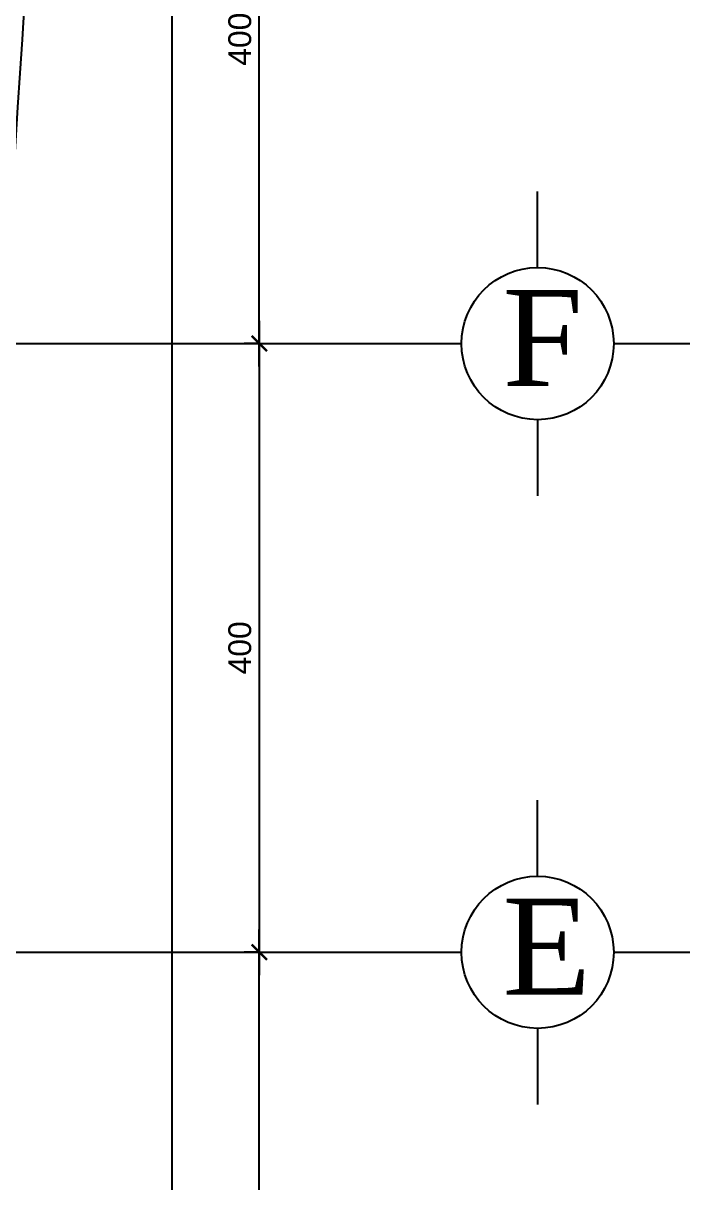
# Model space of a CAD drawing. Extents: x 250879 to 348495, y -51522 to -9360.
# Drawn here: x 281299 to 281737, y -21644 to -20882 of the extents above; entities that cross this region are included whole.
import ezdxf

# ---------------------------------------------------------------- set-up
doc = ezdxf.new("R2010")
doc.units = 0
doc.layers.get('0').update_dxf_attribs({"linetype": 'CONTINUOUS'})
doc.layers.get('DEFPOINTS').update_dxf_attribs({"color": 9, "linetype": 'CONTINUOUS'})
for name, color, linetype in [('AXIS', 1, 'CONTINUOUS'), ('TEXT', 3, 'CONTINUOUS'), ('WALL1', 2, 'CONTINUOUS')]:
    doc.layers.add(name, color=color, linetype=linetype)
doc.styles.get("Standard").update_dxf_attribs({"font": 'sanss___.ttf', "height": 15})
doc.styles.add('style2', font='romantic.ttf', dxfattribs={"height": 50})
doc.dimstyles.get("Standard").update_dxf_attribs({"dimtxt": 15, "dimasz": 10, "dimexe": 10, "dimexo": 30, "dimgap": 5, "dimtad": 1, "dimdec": 0, "dimdsep": 46, "dimtxsty": 'Standard', "dimblk1": 'ARCHTICK', "dimblk2": 'ARCHTICK', "dimsah": 1, "dimcen": 2.5, "dimdle": 15, "dimclrd": 3, "dimclre": 3, "dimclrt": 3, "dimazin": 0, "dimtfac": 1, "dimtdec": 0, "dimtmove": 2, "dimatfit": 2, "dimldrblk": 'ARCHTICK', "dimfxl": 1.0455, "dimfxlon": 1, "dimtolj": 1, "dimtzin": 0, "dimarcsym": 0})
doc.dimstyles.new('STANDARD$0', dxfattribs={"dimscale": 0, "dimtxt": 12, "dimasz": 8, "dimexe": 15, "dimexo": 0.0625, "dimgap": 2, "dimtad": 1, "dimdec": 0, "dimzin": 0, "dimdsep": 46, "dimtxsty": 'Standard', "dimblk1": 'ARCHTICK', "dimblk2": 'ARCHTICK', "dimsah": 1, "dimcen": 0.09, "dimdle": 15, "dimclrd": 3, "dimclre": 3, "dimclrt": 3, "dimazin": 0, "dimtfac": 1, "dimtdec": 0, "dimtofl": 0, "dimtmove": 1, "dimatfit": 3, "dimldrblk": 'ARCHTICK', "dimfxl": 1.0455, "dimfxlon": 1, "dimtolj": 1, "dimtzin": 0, "dimarcsym": 0})

# ---------------------------------------------------------------- blocks, each defined once
blk = doc.blocks.new('_ARCHTICK')
at = {"color": 0, "linetype": 'ByBlock', "const_width": 0.15}
blk.add_lwpolyline([(-0.5, -0.5), (0.5, 0.5)], dxfattribs=at)
blk = doc.blocks.new('*D137')
at = {"layer": 'DEFPOINTS', "color": 0, "linetype": 'ByBlock', "ltscale": 3, "transparency": 16777216}
for p in [(281453.94, -21492.83), (281453.94, -21492.83), (281453.94, -21892.83)]:
    blk.add_point(p, dxfattribs=at)
at = {"layer": 'WALL1', "color": 3, "linetype": 'ByBlock', "lineweight": -2, "ltscale": 3, "transparency": 16777216}
for p, q in [((281453.94, -21907.83), (281453.94, -21477.83)), ((281453.94, -21492.83), (281443.94, -21492.83)), ((281453.94, -21892.83), (281443.94, -21892.83))]:
    blk.add_line(p, q, dxfattribs=at)
at = {"layer": 'WALL1', "color": 3, "linetype": 'ByBlock', "lineweight": -2, "ltscale": 3, "transparency": 16777216, "xscale": 10, "yscale": 10, "zscale": 10}
for p, rotation in [((281453.94, -21492.83), 90), ((281453.94, -21892.83), 270)]:
    blk.add_blockref('_ARCHTICK', p, dxfattribs=dict(at, rotation=rotation))
at = {"layer": 'WALL1', "color": 3, "linetype": 'ByBlock', "ltscale": 3, "transparency": 16777216, "insert": (281441.21, -21692.83), "char_height": 15, "attachment_point": 5, "rotation": 90}
blk.add_mtext('\\A1;400', dxfattribs=at)
blk = doc.blocks.new('*D138')
at = {"layer": 'DEFPOINTS', "color": 0, "linetype": 'ByBlock', "ltscale": 3, "transparency": 16777216}
for p in [(281453.94, -20692.83), (281453.94, -20692.83), (281453.94, -21092.83)]:
    blk.add_point(p, dxfattribs=at)
at = {"layer": 'WALL1', "color": 3, "linetype": 'ByBlock', "lineweight": -2, "ltscale": 3, "transparency": 16777216}
for p, q in [((281453.94, -21107.83), (281453.94, -20677.83)), ((281453.94, -20692.83), (281443.94, -20692.83)), ((281453.94, -21092.83), (281443.94, -21092.83))]:
    blk.add_line(p, q, dxfattribs=at)
at = {"layer": 'WALL1', "color": 3, "linetype": 'ByBlock', "lineweight": -2, "ltscale": 3, "transparency": 16777216, "xscale": 10, "yscale": 10, "zscale": 10}
for p, rotation in [((281453.94, -20692.83), 90), ((281453.94, -21092.83), 270)]:
    blk.add_blockref('_ARCHTICK', p, dxfattribs=dict(at, rotation=rotation))
at = {"layer": 'WALL1', "color": 3, "linetype": 'ByBlock', "ltscale": 3, "transparency": 16777216, "insert": (281441.21, -20892.83), "char_height": 15, "attachment_point": 5, "rotation": 90}
blk.add_mtext('\\A1;400', dxfattribs=at)
blk = doc.blocks.new('*D141')
at = {"layer": 'DEFPOINTS', "color": 0, "linetype": 'ByBlock', "ltscale": 3, "transparency": 16777216}
for p in [(281416.63, -21092.83), (281416.63, -21492.83), (281453.94, -21492.83)]:
    blk.add_point(p, dxfattribs=at)
at = {"layer": 'WALL1', "color": 3, "linetype": 'ByBlock', "lineweight": -2, "ltscale": 3, "transparency": 16777216}
for p, q in [((281453.94, -21077.83), (281453.94, -21507.83)), ((281452.89, -21092.83), (281463.94, -21092.83)), ((281452.89, -21492.83), (281463.94, -21492.83))]:
    blk.add_line(p, q, dxfattribs=at)
at = {"layer": 'WALL1', "color": 3, "linetype": 'ByBlock', "lineweight": -2, "ltscale": 3, "transparency": 16777216, "xscale": 10, "yscale": 10, "zscale": 10}
for p, rotation in [((281453.94, -21092.83), 90), ((281453.94, -21492.83), 270)]:
    blk.add_blockref('_ARCHTICK', p, dxfattribs=dict(at, rotation=rotation))
at = {"layer": 'WALL1', "color": 3, "linetype": 'ByBlock', "ltscale": 3, "transparency": 16777216, "insert": (281441.21, -21292.83), "char_height": 15, "attachment_point": 5, "rotation": 90}
blk.add_mtext('\\A1;400', dxfattribs=at)
blk = doc.blocks.new('*D1273')
at = {"layer": 'DEFPOINTS', "color": 0, "linetype": 'ByBlock', "ltscale": 3, "transparency": 16777216}
for p in [(281310.84, -20707.83), (281396.64, -20707.83), (281310.75, -22678)]:
    blk.add_point(p, dxfattribs=at)
at = {"layer": 'WALL1', "color": 3, "linetype": 'ByBlock', "lineweight": -2, "ltscale": 3, "transparency": 16777216}
for p, q in [((281396.64, -22693), (281396.64, -20692.83)), ((281395.6, -20707.83), (281406.64, -20707.83)), ((281395.6, -22678), (281406.64, -22678))]:
    blk.add_line(p, q, dxfattribs=at)
at = {"layer": 'WALL1', "color": 3, "linetype": 'ByBlock', "lineweight": -2, "ltscale": 3, "transparency": 16777216, "xscale": 10, "yscale": 10, "zscale": 10}
for p, rotation in [((281396.64, -20707.83), 90), ((281396.64, -22678), 270)]:
    blk.add_blockref('_ARCHTICK', p, dxfattribs=dict(at, rotation=rotation))
at = {"layer": 'WALL1', "color": 3, "linetype": 'ByBlock', "ltscale": 3, "transparency": 16777216, "insert": (281383.92, -21692.92), "char_height": 15, "attachment_point": 5, "rotation": 90}
blk.add_mtext('\\A1;1970', dxfattribs=at)

msp = doc.modelspace()

# ---------------------------------------------------------------- linework, layer by layer
at = {"layer": 'AXIS'}
for p, q in [((281636.86524, -21042.89), (281636.86524, -20992.89)), ((279260.00809, -21092.83296), (281586.86527, -21092.83296)), ((281686.86524, -21092.89), (281736.86524, -21092.89)), ((281636.86524, -21142.89), (281636.86524, -21192.89)), ((281636.86524, -21442.89), (281636.86524, -21392.89)), ((279245.77609, -21492.83296), (281586.86527, -21492.83296)), ((281686.86524, -21492.89), (281736.86524, -21492.89)), ((281636.86524, -21542.89), (281636.86524, -21592.89))]:
    msp.add_line(p, q, dxfattribs=at)
for centre in [(281636.86524, -21092.89), (281636.86524, -21492.89)]:
    msp.add_circle(centre, 50, dxfattribs=at)
at = {"layer": 'WALL1'}
msp.add_arc((293180.4054, -21692.91526), 11909.27437, 173.150860683, 186.849139317, dxfattribs=at)

# ---------------------------------------------------------------- texts
at = {"layer": 'TEXT', "char_height": 63, "width": 240.4607, "attachment_point": 1, "style": 'style2'}
for s, insert in [('F', (281613.77701, -21057.71826)), ('E', (281613.77701, -21457.71826))]:
    msp.add_mtext(s, dxfattribs=dict(at, insert=insert))

# ---------------------------------------------------------------- dimensions: what is measured, and where the dimension line sits
at = {"layer": 'WALL1', "linetype": 'ByBlock', "ltscale": 3}
for base, p1, p2, dimstyle, override, picture, middle in [((281453.93556, -20692.83296), (281453.93556, -21092.83296), (281453.93556, -20692.83296), 'Standard', {"dimtmove": 1}, '*D138', (281441.20922, -20892.83296)), ((281396.64211, -20707.83296), (281310.75175, -22677.99755), (281310.8395, -20707.83296), 'STANDARD$0', {"dimscale": 1, "dimtxt": 15, "dimasz": 10, "dimexe": 10, "dimexo": 30, "dimgap": 5, "dimzin": 8, "dimcen": 2.5, "dimtofl": 1, "dimatfit": 2}, '*D1273', (281383.91578, -21692.91526)), ((281453.93556, -21492.83296), (281453.93556, -21892.83296), (281453.93556, -21492.83296), 'Standard', {"dimtmove": 1}, '*D137', (281441.20922, -21692.83296))]:
    dim = msp.add_linear_dim(base=base, p1=p1, p2=p2, angle=90, dimstyle=dimstyle, override=override, dxfattribs=at)
    dim.commit()
    dim.dimension.update_dxf_attribs({"geometry": picture, "text_midpoint": middle})
dim = msp.add_linear_dim(base=(281453.93556, -21492.83296), p1=(281416.63192, -21092.83296), p2=(281416.63192, -21492.83296), angle=90, dimstyle='Standard', dxfattribs=at)
dim.commit()
dim.dimension.update_dxf_attribs({"geometry": '*D141', "text_midpoint": (281441.20922, -21292.83296)})

doc.saveas('drawing.dxf')
